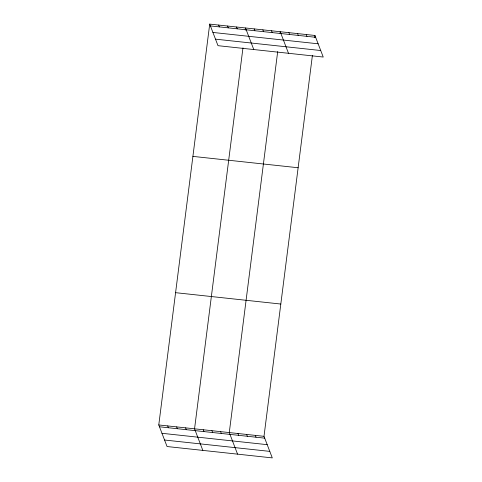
<?xml version="1.0" encoding="UTF-8"?>
<svg xmlns="http://www.w3.org/2000/svg" width="482" height="482" viewBox="0 0 482 482"><rect width="100%" height="100%" fill="white"/><g stroke="black" fill="none" stroke-linecap="round" stroke-linejoin="round"><path stroke-width="0.72" d="M312.42 55.309L264.003 436.324L272.288 457.9L167.055 446.531L158.771 424.955L209.712 24.1L314.945 35.469L323.229 57.045L217.997 45.676L209.712 24.1M242.97 47.808L194.553 428.823L202.832 450.399M245.211 30.167L245.495 27.962L253.773 49.538M277.698 51.556L229.275 432.571L237.56 454.146M280.03 33.186L280.217 31.716L288.501 53.291M314.662 37.668L314.945 35.469M210.417 25.926L315.644 37.295M212.917 32.445L318.144 43.808M215.496 39.156L320.723 50.526M192.902 156.385L298.135 167.748M175.587 292.676L280.813 304.04M158.771 424.955L264.003 436.324M159.476 426.781L264.708 438.15M161.976 433.3L267.209 444.669M164.555 440.018L269.787 451.381M306.263 34.529L306.962 36.355M297.581 33.589L298.28 35.415M288.899 32.656L289.598 34.481M271.535 30.776L272.24 32.601M262.853 29.842L263.558 31.667M254.171 28.902L254.876 30.728M236.548 26.998L237.246 28.824M227.6 26.034L228.305 27.86M218.659 25.064L219.358 26.89M255.321 435.385L256.026 437.21M246.639 434.451L247.344 436.276M237.957 433.511L238.662 435.336M220.599 431.637L221.298 433.463M211.917 430.697L212.616 432.523M203.235 429.757L203.934 431.589M185.606 427.853L186.311 429.685M176.665 426.889L177.364 428.715M167.718 425.925L168.417 427.751"/></g></svg>
